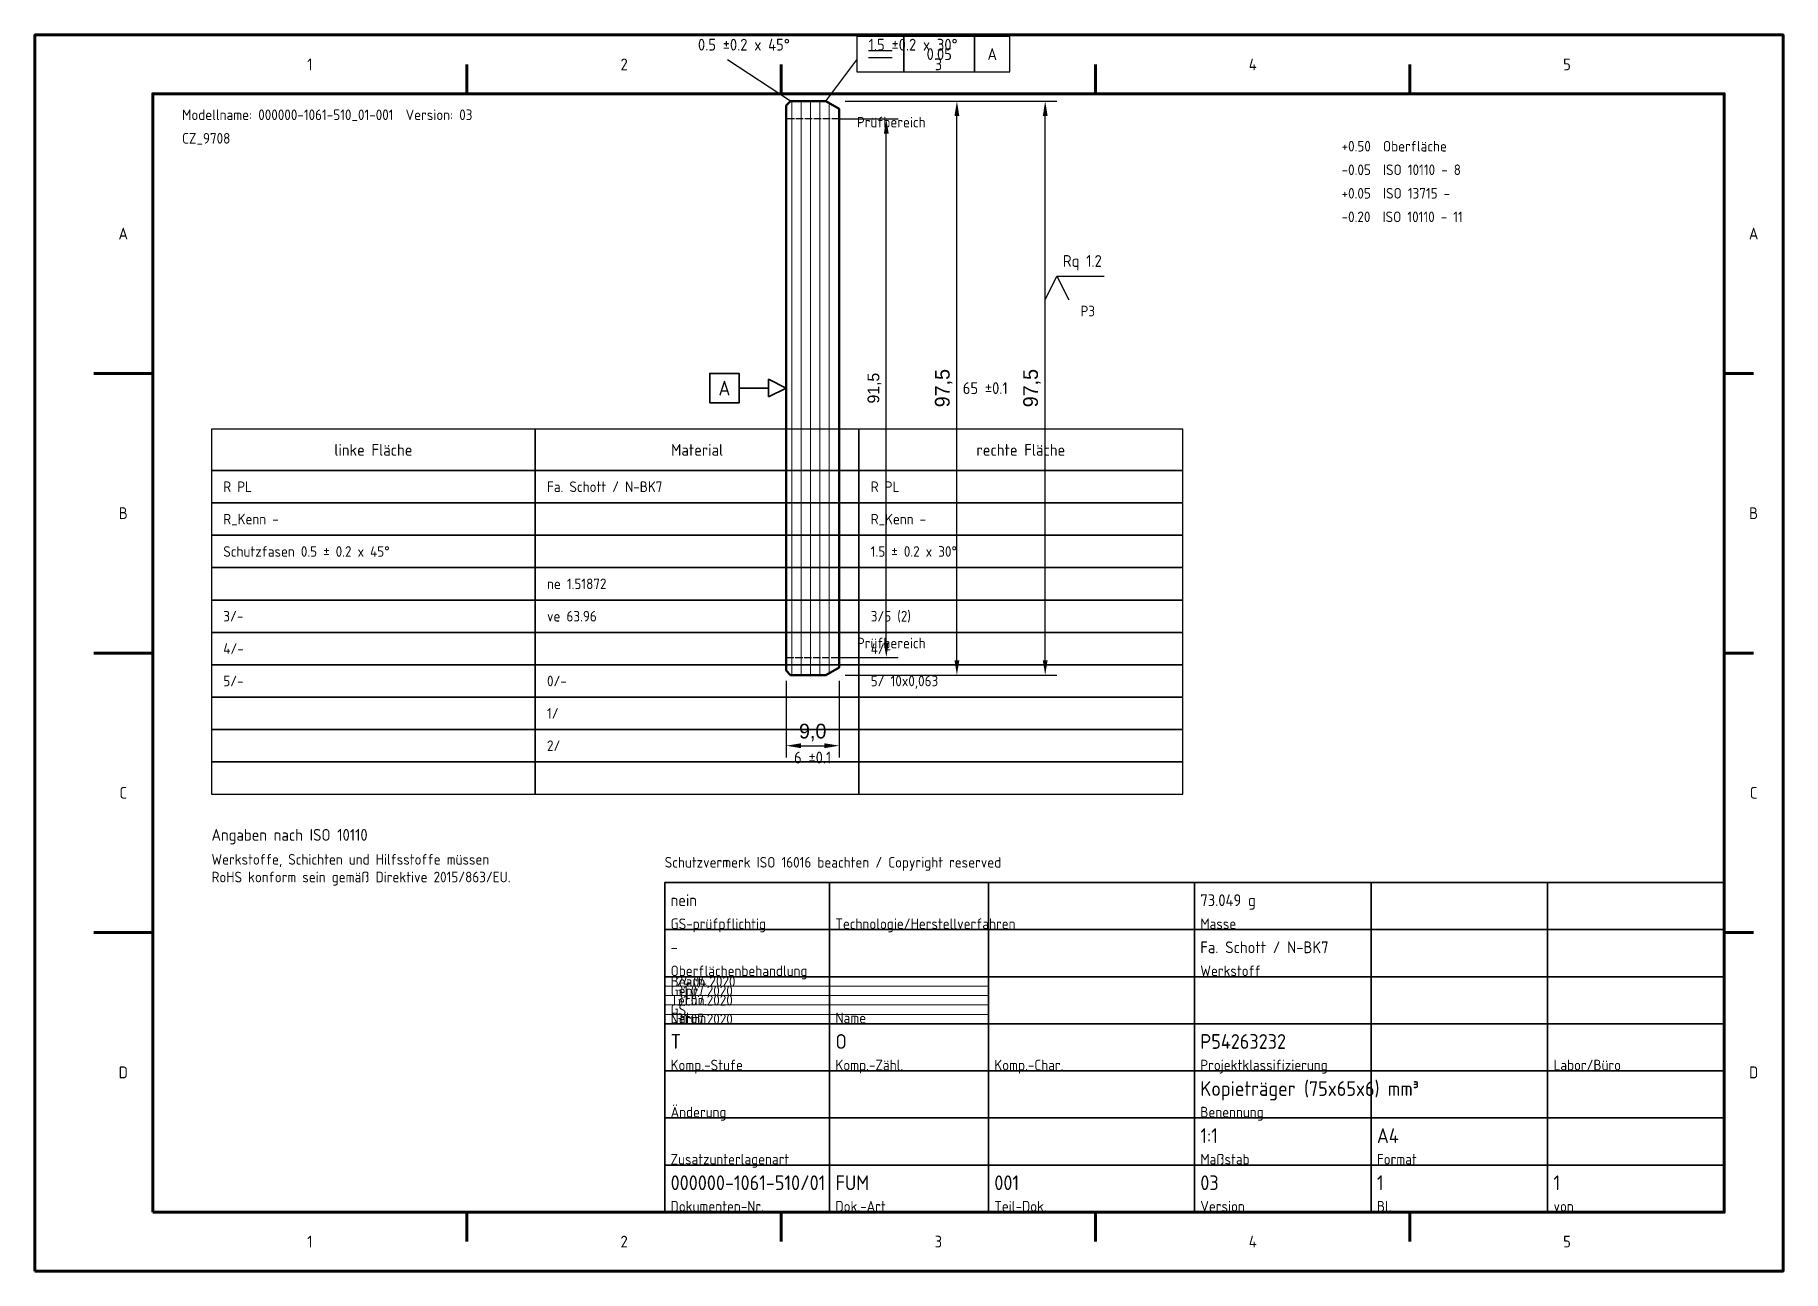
# Model space of a CAD drawing. Header units: millimetres. Extents: x 0 to 297, y 0 to 210.
import ezdxf
from ezdxf.enums import TextEntityAlignment as Align

# ---------------------------------------------------------------- set-up
doc = ezdxf.new("R2010")
doc.units = ezdxf.units.MM
doc.linetypes.add('DASHED', pattern=[1.524, 1.27, -0.254])
for name, color, linetype, lineweight in [('BORDER', 7, 'CONTINUOUS', 70), ('CHAMFER', 7, 'CONTINUOUS', 25), ('CLEAR_APERTURE', 3, 'DASHED', 25), ('DATUM', 7, 'CONTINUOUS', 35), ('DIMENSION', 1, 'CONTINUOUS', 25), ('HATCHING', 8, 'CONTINUOUS', 13), ('ISO_TABLE', 7, 'CONTINUOUS', 25), ('OUTLINE', 7, 'CONTINUOUS', 50), ('ROUGHNESS', 7, 'CONTINUOUS', 25), ('TEXT', 7, 'CONTINUOUS', 25), ('TITLEBLOCK', 7, 'CONTINUOUS', 35), ('TOLERANCE', 1, 'CONTINUOUS', 25)]:
    doc.layers.add(name, color=color, linetype=linetype, lineweight=lineweight)
doc.styles.add('ISO_STANDARD', font='isocp.shx')
doc.dimstyles.new('ISO_10110', dxfattribs={"dimtxt": 2.5, "dimasz": 2.5, "dimexe": 2, "dimexo": 1, "dimgap": 1, "dimtad": 1, "dimdec": 1, "dimzin": 0, "dimcen": 2.5, "dimclrd": 1, "dimclre": 1, "dimclrt": 1, "dimazin": 3, "dimtfac": 1, "dimtmove": 0, "dimatfit": 3})

msp = doc.modelspace()

# ---------------------------------------------------------------- hatches: boundary and pattern name
at = {"layer": 'HATCHING'}
h = msp.add_hatch(dxfattribs=at)
h.set_pattern_fill('ANSI31', scale=0.5, angle=45)
h.paths.add_polyline_path([(128.39, 101.25), (134.39, 101.25), (136.64, 102.55), (136.64, 197.45), (134.39, 198.75), (128.39, 198.75), (127.64, 198), (127.64, 102)])

# ---------------------------------------------------------------- linework, layer by layer
at = {"layer": 'BORDER'}
for p, q in [((73.4, 200), (73.4, 205)), ((126.8, 200), (126.8, 205)), ((180.2, 200), (180.2, 205)), ((233.6, 200), (233.6, 205)), ((10, 152.5), (20, 152.5)), ((287, 152.5), (292, 152.5)), ((10, 105), (20, 105)), ((287, 105), (292, 105)), ((10, 57.5), (20, 57.5)), ((287, 57.5), (292, 57.5)), ((73.4, 5), (73.4, 10)), ((126.8, 5), (126.8, 10)), ((180.2, 5), (180.2, 10)), ((233.6, 5), (233.6, 10))]:
    msp.add_line(p, q, dxfattribs=at)
for points in [[(0, 0), (297, 0), (297, 210), (0, 210), (0, 0)], [(20, 10), (287, 10), (287, 200), (20, 200)]]:
    msp.add_lwpolyline(points, close=True, dxfattribs=at)
at = {"layer": 'CHAMFER'}
for p, q in [((128.39, 198.75), (117.64, 205.75)), ((134.39, 198.75), (139.64, 205.75))]:
    msp.add_line(p, q, dxfattribs=at)
at = {"layer": 'CLEAR_APERTURE'}
for p, q in [((136.64, 195.75), (138.64, 195.75)), ((136.64, 104.25), (138.64, 104.25))]:
    msp.add_line(p, q, dxfattribs=at)
msp.add_lwpolyline([(127.64, 104.25), (136.64, 104.25), (136.64, 195.75), (127.64, 195.75)], close=True, dxfattribs=at)
at = {"layer": 'DATUM'}
msp.add_line((124.64, 150), (119.64, 150), dxfattribs=at)
for points in [[(114.64, 147.5), (119.64, 147.5), (119.64, 152.5), (114.64, 152.5)], [(124.64, 148.5), (127.64, 150), (124.64, 151.5)]]:
    msp.add_lwpolyline(points, close=True, dxfattribs=at)
at = {"layer": 'DIMENSION', "lineweight": 13}
for p, q in [((136.64, 195.75), (146.64, 195.75)), ((136.64, 104.25), (146.64, 104.25))]:
    msp.add_line(p, q, dxfattribs=at)
at = {"layer": 'ISO_TABLE'}
for points in [[(30, 136), (85, 136), (85, 143), (30, 143)], [(85, 136), (140, 136), (140, 143), (85, 143)], [(140, 136), (195, 136), (195, 143), (140, 143)], [(30, 130.5), (85, 130.5), (85, 136), (30, 136)], [(85, 130.5), (140, 130.5), (140, 136), (85, 136)], [(140, 130.5), (195, 130.5), (195, 136), (140, 136)], [(30, 125), (85, 125), (85, 130.5), (30, 130.5)], [(85, 125), (140, 125), (140, 130.5), (85, 130.5)], [(140, 125), (195, 125), (195, 130.5), (140, 130.5)], [(30, 119.5), (85, 119.5), (85, 125), (30, 125)], [(85, 119.5), (140, 119.5), (140, 125), (85, 125)], [(140, 119.5), (195, 119.5), (195, 125), (140, 125)], [(30, 114), (85, 114), (85, 119.5), (30, 119.5)], [(85, 114), (140, 114), (140, 119.5), (85, 119.5)], [(140, 114), (195, 114), (195, 119.5), (140, 119.5)], [(30, 108.5), (85, 108.5), (85, 114), (30, 114)], [(85, 108.5), (140, 108.5), (140, 114), (85, 114)], [(140, 108.5), (195, 108.5), (195, 114), (140, 114)], [(30, 103), (85, 103), (85, 108.5), (30, 108.5)], [(85, 103), (140, 103), (140, 108.5), (85, 108.5)], [(140, 103), (195, 103), (195, 108.5), (140, 108.5)], [(30, 97.5), (85, 97.5), (85, 103), (30, 103)], [(85, 97.5), (140, 97.5), (140, 103), (85, 103)], [(140, 97.5), (195, 97.5), (195, 103), (140, 103)], [(30, 92), (85, 92), (85, 97.5), (30, 97.5)], [(85, 92), (140, 92), (140, 97.5), (85, 97.5)], [(140, 92), (195, 92), (195, 97.5), (140, 97.5)], [(30, 86.5), (85, 86.5), (85, 92), (30, 92)], [(85, 86.5), (140, 86.5), (140, 92), (85, 92)], [(140, 86.5), (195, 86.5), (195, 92), (140, 92)], [(30, 81), (85, 81), (85, 86.5), (30, 86.5)], [(85, 81), (140, 81), (140, 86.5), (85, 86.5)], [(140, 81), (195, 81), (195, 86.5), (140, 86.5)]]:
    msp.add_lwpolyline(points, close=True, dxfattribs=at)
at = {"layer": 'OUTLINE'}
msp.add_lwpolyline([(128.39, 101.25), (134.39, 101.25), (136.64, 102.55), (136.64, 197.45), (134.39, 198.75), (128.39, 198.75), (127.64, 198), (127.64, 102)], close=True, dxfattribs=at)
at = {"layer": 'ROUGHNESS'}
for p, q in [((171.64, 165), (173.64, 169)), ((173.64, 169), (175.64, 165)), ((173.64, 169), (181.64, 169))]:
    msp.add_line(p, q, dxfattribs=at)
at = {"layer": 'TITLEBLOCK'}
for p, q in [((135, 10), (135, 66)), ((162, 10), (162, 66)), ((197, 10), (197, 66)), ((227, 10), (227, 66)), ((257, 10), (257, 66)), ((107, 58), (287, 58)), ((107, 50), (287, 50)), ((107, 42), (287, 42)), ((107, 34), (287, 34)), ((107, 26), (287, 26)), ((107, 18), (287, 18))]:
    msp.add_line(p, q, dxfattribs=at)
at = {"layer": 'TITLEBLOCK', "lineweight": 13}
for p, q in [((107, 48.4), (162, 48.4)), ((107, 46.8), (162, 46.8)), ((107, 45.2), (162, 45.2)), ((107, 43.6), (162, 43.6))]:
    msp.add_line(p, q, dxfattribs=at)
at = {"layer": 'TITLEBLOCK'}
msp.add_lwpolyline([(107, 10), (287, 10), (287, 66), (107, 66)], close=True, dxfattribs=at)
at = {"layer": 'TOLERANCE'}
for p, q in [((141.64, 207.35), (145.64, 207.35)), ((141.64, 206.15), (145.64, 206.15))]:
    msp.add_line(p, q, dxfattribs=at)
for points in [[(139.64, 203.75), (147.64, 203.75), (147.64, 209.75), (139.64, 209.75)], [(147.64, 203.75), (159.64, 203.75), (159.64, 209.75), (147.64, 209.75)], [(159.64, 203.75), (165.64, 203.75), (165.64, 209.75), (159.64, 209.75)]]:
    msp.add_lwpolyline(points, close=True, dxfattribs=at)

# ---------------------------------------------------------------- texts
at = {"layer": 'BORDER', "style": 'ISO_STANDARD'}
for s, p in [('1', (46.7, 205)), ('2', (100.1, 205)), ('3', (153.5, 205)), ('4', (206.9, 205)), ('5', (260.3, 205)), ('A', (15, 176.25)), ('A', (292, 176.25)), ('B', (15, 128.75)), ('B', (292, 128.75)), ('C', (15, 81.25)), ('C', (292, 81.25)), ('D', (15, 33.75)), ('D', (292, 33.75)), ('1', (46.7, 5)), ('2', (100.1, 5)), ('3', (153.5, 5)), ('4', (206.9, 5)), ('5', (260.3, 5))]:
    msp.add_text(s, height=2, dxfattribs=at).set_placement(p, align=Align.MIDDLE_CENTER)
at = {"layer": 'CHAMFER', "style": 'ISO_STANDARD'}
for s, p in [('0.5 ±0.2 x 45°', (112.64, 206.75)), ('1.5 ±0.2 x 30°', (141.64, 206.75))]:
    msp.add_text(s, height=2, dxfattribs=at).set_placement(p, align=Align.BOTTOM_LEFT)
at = {"layer": 'DATUM', "style": 'ISO_STANDARD'}
msp.add_text('A', height=2.5, dxfattribs=at).set_placement((117.14, 150), align=Align.MIDDLE_CENTER)
at = {"layer": 'DIMENSION', "color": 1, "style": 'ISO_STANDARD'}
msp.add_text('65 ±0.1', height=2, dxfattribs=at).set_placement((157.64, 150), align=Align.MIDDLE_LEFT)
msp.add_text('6 ±0.1', height=2, dxfattribs=at).set_placement((132.14, 88.25), align=Align.TOP_CENTER)
at = {"layer": 'ROUGHNESS', "style": 'ISO_STANDARD'}
msp.add_text('Rq 1.2', height=2, dxfattribs=at).set_placement((174.64, 170), align=Align.BOTTOM_LEFT)
msp.add_text('P3', height=1.8, dxfattribs=at).set_placement((177.64, 164), align=Align.TOP_LEFT)
at = {"layer": 'TEXT', "style": 'ISO_STANDARD'}
for s, height, p in [('Modellname: 000000-1061-510_01-001  Version: 03', 1.8, (25, 195)), ('Prüfbereich', 1.8, (139.64, 193.75)), ('CZ_9708', 1.8, (25, 191)), ('Prüfbereich', 1.8, (139.64, 105.25)), ('Angaben nach ISO 10110', 2, (30, 72.5)), ('Werkstoffe, Schichten und Hilfsstoffe müssen', 1.8, (30, 68.5)), ('Schutzvermerk ISO 16016 beachten / Copyright reserved', 1.8, (107, 68)), ('RoHS konform sein gemäß Direktive 2015/863/EU.', 1.8, (30, 65.5))]:
    msp.add_text(s, height=height, dxfattribs=at).set_placement(p, align=Align.BOTTOM_LEFT)
for s, p in [('+0.50  Oberfläche', (222, 192)), ('-0.05  ISO 10110 - 8', (222, 188)), ('+0.05  ISO 13715 -', (222, 184)), ('-0.20  ISO 10110 - 11', (222, 180))]:
    msp.add_text(s, height=1.8, dxfattribs=at).set_placement(p, align=Align.TOP_LEFT)
for s, p in [('linke Fläche', (57.5, 139.5)), ('Material', (112.5, 139.5)), ('rechte Fläche', (167.5, 139.5))]:
    msp.add_text(s, height=2, dxfattribs=at).set_placement(p, align=Align.MIDDLE_CENTER)
for s, height, p in [('R PL', 1.8, (32, 133.25)), ('Fa. Schott / N-BK7', 1.8, (87, 133.25)), ('R PL', 1.8, (142, 133.25)), ('R_Kenn -', 1.8, (32, 127.75)), ('R_Kenn -', 1.8, (142, 127.75)), ('Schutzfasen 0.5 ± 0.2 x 45°', 1.8, (32, 122.25)), ('1.5 ± 0.2 x 30°', 1.8, (142, 122.25)), ('ne 1.51872', 1.8, (87, 116.75)), ('3/-', 1.8, (32, 111.25)), ('ve 63.96', 1.8, (87, 111.25)), ('3/5 (2)', 1.8, (142, 111.25)), ('4/-', 1.8, (32, 105.75)), ('4/-', 1.8, (142, 105.75)), ('5/-', 1.8, (32, 100.25)), ('0/-', 1.8, (87, 100.25)), ('5/ 10x0,063', 1.8, (142, 100.25)), ('1/', 1.8, (87, 94.75)), ('2/', 1.8, (87, 89.25)), ('nein', 2, (108, 63)), ('73.049 g', 2, (198, 63)), ('GS-prüfpflichtig', 1.8, (108, 59)), ('Technologie/Herstellverfahren', 1.8, (136, 59)), ('Masse', 1.8, (198, 59)), ('-', 2, (108, 55)), ('Fa. Schott / N-BK7', 2, (198, 55)), ('Oberflächenbehandlung', 1.8, (108, 51)), ('Werkstoff', 1.8, (198, 51)), ('Bearb.', 1.8, (108, 49.2)), ('Gepr.', 1.8, (108, 47.6)), ('24.04.2020', 1.8, (109, 49.2)), ('31.07.2020', 1.8, (109, 47.6)), ('Techn.', 1.8, (108, 46)), ('GS', 1.8, (108, 44.4)), ('31.07.2020', 1.8, (109, 46)), ('Datum', 1.8, (108, 43)), ('Norm', 1.8, (108, 42.8)), ('31.07.2020', 1.8, (109, 42.8)), ('Name', 1.8, (136, 43)), ('T', 2.5, (108, 39)), ('O', 2.5, (136, 39)), ('P54263232', 2.5, (198, 39)), ('Komp.-Stufe', 1.8, (108, 35)), ('Komp.-Zähl.', 1.8, (136, 35)), ('Komp.-Char.', 1.8, (163, 35)), ('Projektklassifizierung', 1.8, (198, 35)), ('Labor/Büro', 1.8, (258, 35)), ('Kopieträger (75x65x6) mm³', 2.5, (198, 31)), ('Änderung', 1.8, (108, 27)), ('Benennung', 1.8, (198, 27)), ('1:1', 2.5, (198, 23)), ('A4', 2.5, (228, 23)), ('Zusatzunterlagenart', 1.8, (108, 19)), ('Maßstab', 1.8, (198, 19)), ('Format', 1.8, (228, 19)), ('000000-1061-510/01', 2.5, (108, 15)), ('FUM', 2.5, (136, 15)), ('001', 2.5, (163, 15)), ('03', 2.5, (198, 15)), ('1', 2.5, (228, 15)), ('1', 2.5, (258, 15)), ('Dokumenten-Nr.', 1.8, (108, 11)), ('Dok.-Art', 1.8, (136, 11)), ('Teil-Dok.', 1.8, (163, 11)), ('Version', 1.8, (198, 11)), ('Bl.', 1.8, (228, 11)), ('von', 1.8, (258, 11))]:
    msp.add_text(s, height=height, dxfattribs=at).set_placement(p, align=Align.MIDDLE_LEFT)
at = {"layer": 'TOLERANCE', "style": 'ISO_STANDARD'}
for s, p in [('0.05', (153.64, 206.75)), ('A', (162.64, 206.75))]:
    msp.add_text(s, height=2, dxfattribs=at).set_placement(p, align=Align.MIDDLE_CENTER)

# ---------------------------------------------------------------- dimensions: what is measured, and where the dimension line sits
at = {"layer": 'DIMENSION'}
for base, p1, p2, override in [((156.64, 101.25), (136.64, 101.25), (136.64, 198.75), {"dimtxt": 2.5}), ((171.64, 101.25), (136.64, 101.25), (136.64, 198.75), {"dimtxt": 2.5}), ((144.64, 104.25), (136.64, 104.25), (136.64, 195.75), {"dimtxt": 2})]:
    msp.add_linear_dim(base=base, p1=p1, p2=p2, angle=90, dimstyle='ISO_10110', override=override, dxfattribs=at).render()
msp.add_linear_dim(base=(127.64, 89.25), p1=(127.64, 101.25), p2=(136.64, 101.25), dimstyle='ISO_10110', override={"dimtxt": 2.5}, dxfattribs=at).render()

doc.saveas('drawing.dxf')
